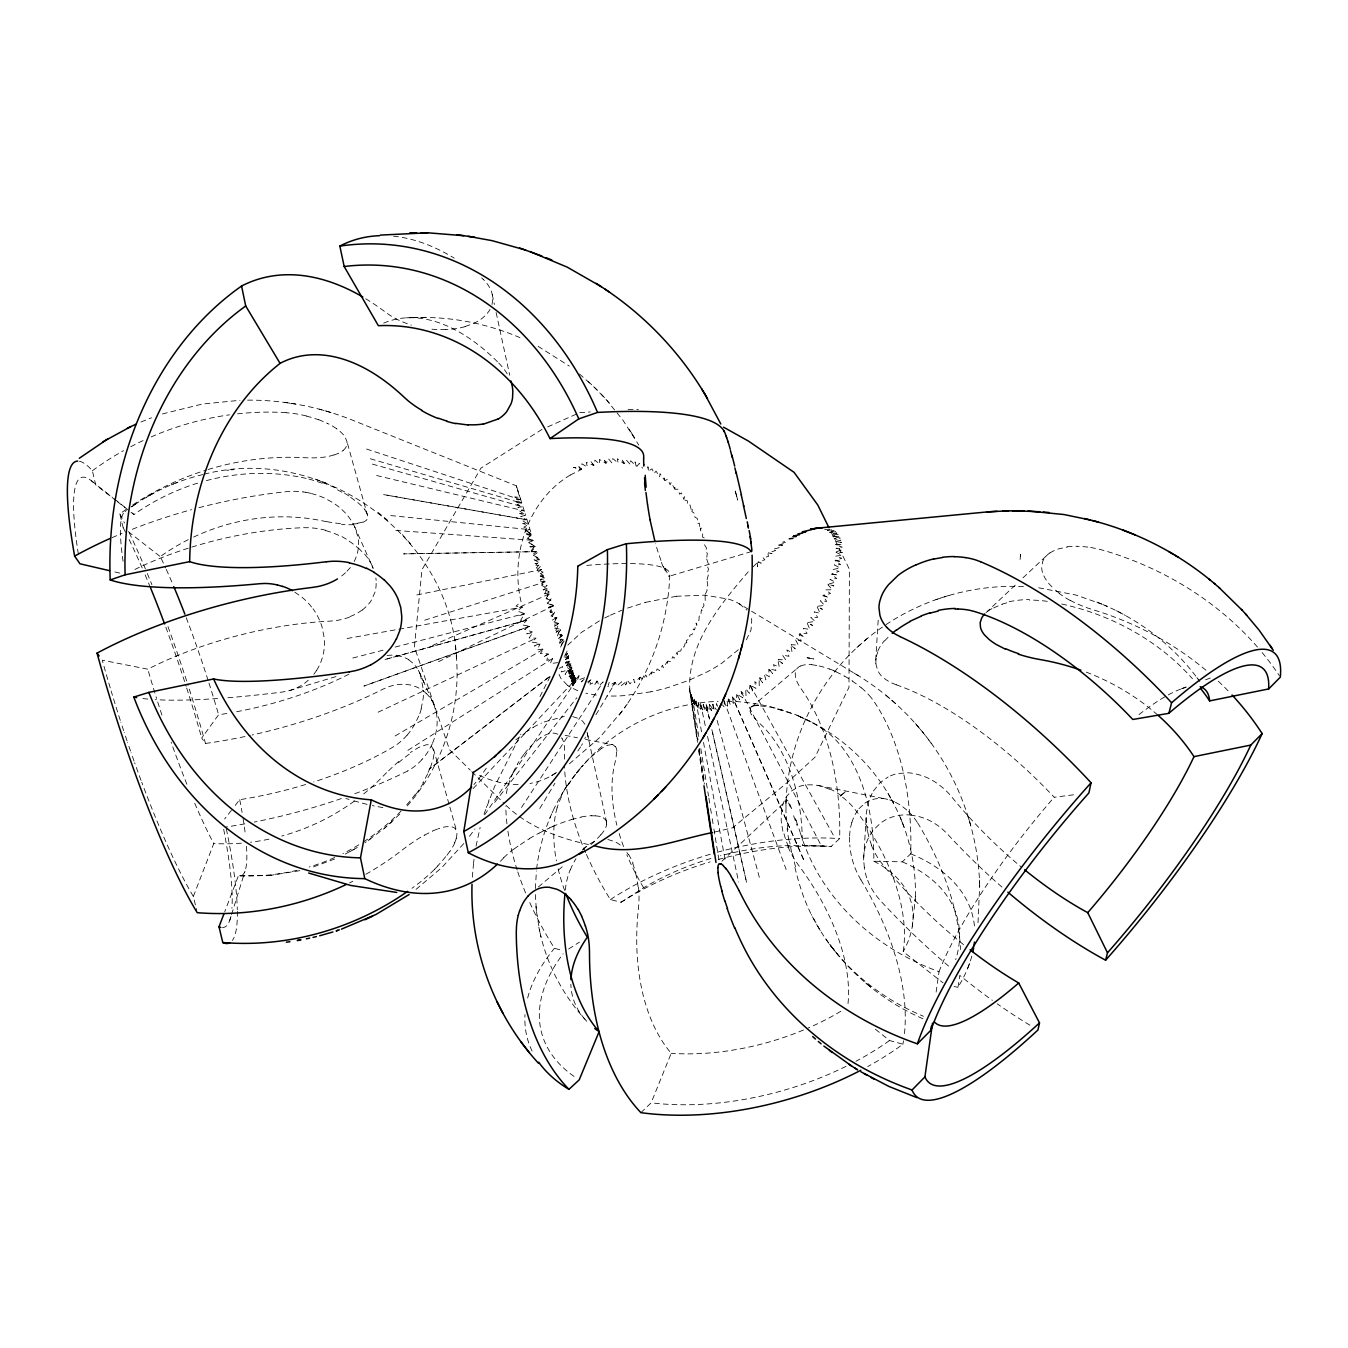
<?xml version="1.0" encoding="UTF-8"?>
<svg xmlns="http://www.w3.org/2000/svg" width="1348" height="1348" viewBox="0 0 1348 1348"><rect width="100%" height="100%" fill="white"/><g stroke="black" fill="none" stroke-linecap="round" stroke-linejoin="round"><path stroke-width="0.75" stroke-dasharray="5 3.75" d="M915.343 896.487C916.236 862.484 907.71 828.245 890.944 798.639M849.493 837.192L849.695 844.792M882.451 627.09C822.954 667.681 785.159 738.569 786.002 810.704M912.242 926.767L915.241 899.133M915.191 901.307L915.41 893.994M535.358 888.602L536.42 871.027M586.768 565.385A239.455 33.43 -11.8 0 1 669.788 575.343C667.985 622.591 652.129 669.215 624.63 707.683M785.884 804.47L786.272 796.247M863.731 857.513L866.292 814.917M875.711 660.149L878.171 620.232M472.322 877.144L473.738 861.456M785.935 803.324L786.036 802.346A48.798 4.398 80.1 0 1 787.03 800.122L788.041 800.931M978.025 922.672L979.659 885.855M565.267 890.017L565.975 884.928A70.349 56.313 83.8 0 1 569.227 872.308L570.12 869.864M473.586 862.838L474.024 859.384M536.605 869.089C539.941 840.158 550.018 811.985 565.958 787.603M936.119 992.094L939.05 971.706A224.897 193.758 9.3 0 1 801.942 837.782L800.257 832.71M476.046 846.089L480.141 827.402M492.02 304.496L492.728 299.526A66.153 37.946 1.4 0 0 491.784 292.6A64.906 37.289 1.2 0 0 489.543 287.444A69.523 40.002 1 0 0 483.309 279.39M421.132 708.812L423.171 698.449A41.535 29.268 -80.3 0 0 423.424 690.631M876.251 656.56L878.188 650.814M971.79 956.153L971.419 957.552A230.946 128.515 -15.7 0 1 957.872 987.41L954.064 986.45M851.784 822.566L850.605 827.318A53.01 38.654 74.6 0 0 849.577 837.209M557.112 807.84L556.252 811.041A186.226 105.885 48 0 0 556.438 860.917M229.733 920.414L230.963 916.471M231.57 914.5L245.016 871.145M484.016 814.074L494.615 786.507L520.901 734.138M560.633 647.141L562.554 641.749M608.268 685.104L609.245 682.341M969.532 963.466L967.241 969.414M488.599 801.049L489.105 799.684M486.224 807.519L486.628 806.441M246.482 846.308A191.163 27.297 72.5 0 1 238.461 875.644L224.712 911.838M430.4 767.635L433.011 759.564A44.973 15.553 -53.9 0 0 433.955 751.274L431.259 745.663A44.956 15.165 -53.9 0 0 426.035 744.854L418.79 747.382L410.382 752.487M194.719 803.24A191.163 27.297 72.5 0 0 213.776 843.562L193.354 896.42L196.741 910.658M640.907 1112.656L651.151 1102.832L671.203 1053.293A186.142 113.687 -76.8 0 1 638.43 908.535L638.885 903.278A69.641 46.472 87.9 0 0 638.699 889.461L638.463 886.664M559.167 668.406L562.706 666.535L561.189 671.944L567.997 670.007L565.065 674.354L573.085 672.854L569.041 676.561L573.81 673.225L573.102 678.549L579.151 675.719L577.247 680.336L584.594 677.808L581.46 681.886L585.369 678.061M418.706 716.024L415.521 722.831A62.615 48.511 -82 0 1 407.079 735.199M454.579 842.837L455.27 841.253A48.629 16.715 -40.9 0 0 456.349 838.186M552.191 812.777L552.983 811.041M549.883 818.067L550.54 816.602M561.442 796.904L560.549 798.825A64.552 24.18 -48.5 0 0 557.078 807.856M432.32 743.776L429.068 750.01A52.757 43.726 -69 0 1 421.89 759.564M513.15 772.269L517.379 764.198M427.636 773.954L422.868 782.767M395.183 647.057L524.389 613.677L518.828 615.716L524.557 614.149L520.53 620.383L526.782 620.114L522.417 624.95L529.511 626.331L524.473 629.398L532.359 631.926L526.714 633.762L532.78 632.701L529.107 637.992L536.015 638.16L531.668 642.086L539.503 643.316L534.398 646.046L540.009 644.024L537.262 649.871L543.8 648.91L540.278 653.544L548.13 653.847L543.446 657.049L548.451 654.168L546.749 660.385L552.731 658.414L550.186 663.553L557.6 662.66M539.958 696.596L551.399 674.067M564.761 655.583L567.154 651.017M581.51 745.427L582.488 743.759M539.773 808.497L554.904 783.255M595.968 714.726L615.446 682.273L616.71 686.166L621.63 681.751L621.175 685.643L627.342 680.824L625.607 684.902L627.797 680.74L630.021 683.908L633.88 679.291L634.403 682.695L639.879 677.353L638.733 681.229L640.3 677.202L643.013 679.544L645.81 674.977L647.225 677.64L651.556 672.146L651.37 675.516L651.994 671.894L655.414 673.158L657.184 668.878L659.391 670.596L662.593 665.187L663.25 667.816L667.412 661.396L667.007 664.834L667.816 661.076L670.63 661.666L672.77 656.594L674.152 658.296L677.185 652.061L677.522 654.74L677.774 651.387L680.774 651L681.919 646.518L683.857 647.091L686.048 640.974L686.789 643.03L686.334 640.536L689.569 638.817L689.873 635.093L692.164 634.453L693.327 628.977L694.591 629.937L696.208 623.079L696.849 625.32L696.461 622.557L698.904 620.569L699.208 615.952L700.775 615.733L701.398 609.616L702.46 610.779L701.567 609.111L703.942 605.758L703.538 602.152L705.223 600.652L705.088 595.041L706.301 595.479L705.189 594.535L707.161 590.272L706.251 587.795L707.818 585.015L706.992 580.533L708.273 579.724L707.009 579.943L708.492 574.433L707.296 573.17L708.526 569.126L707.194 565.857L708.323 563.818L706.706 559.1L707.919 558.544L706.655 558.544L707.312 553.303L705.712 551.315L706.487 548.097L704.431 544.643L705.442 542.941L704.229 543.716M561.577 645.102L564.104 640.974L559.555 642.659L562.453 635.548L558.342 638.699L562.335 635.144L557.095 634.605L560.717 629.836L555.814 630.409L558.931 623.956L554.5 626.095L558.78 623.467L553.152 621.698L557.061 617.839L551.787 617.199L555.157 611.571L550.388 612.632L553.354 605.64L548.973 608.015L553.202 605.151L547.541 603.314L551.214 598.664L546.092 598.596L549.344 592.497L544.643 593.828L549.074 591.637L543.177 589.042L547.187 585.453L541.711 584.257L545.148 578.814L540.245 579.455L544.996 578.309L538.779 574.669L543.126 572.192L537.313 569.918L541.104 565.638L535.864 565.183L539.267 559.639L534.431 560.498L539.116 559.134L533.016 555.881L537.161 552.781L531.618 551.315L535.375 546.985L530.236 546.833L535.24 546.547L528.888 542.435L533.387 540.514L527.574 538.138L531.601 534.684L526.276 533.96L531.466 534.263L525.029 529.882L531.415 534.094L525.13 513.756M484.64 814.815L576.017 680.841L572.614 685.744L575.967 680.588L572.546 685.492L575.95 680.689L572.445 685.273L575.748 680.1L572.26 684.717L575.411 679.122L571.704 682.964L574.973 677.741L571.35 681.785L574.4 675.971L570.44 678.87L573.726 673.815L569.901 677.134L572.934 671.304L569.294 675.213L572.091 668.625L568.654 673.107L572.024 668.406L567.946 670.832L571.03 665.187L567.188 668.389L569.985 661.868L566.396 665.794L569.833 661.396L565.537 663.048L568.721 657.773L564.644 660.132L567.424 653.628L564.947 655.937L567.323 653.291M521.524 807.486L603.095 681.936L598.866 685.879L597.417 681.128L594.451 685.222L596.962 681.06L590.07 684.346L590.929 679.729L588.335 682.998M568.199 784.89L572.226 778.925M572.614 685.795L575.95 680.538L572.411 685.02L575.781 679.914L572.209 684.346L575.461 678.819L571.94 683.453L575.057 677.421L571.215 681.043L574.467 675.382L570.76 679.527L573.81 673.208L570.238 677.808L573.726 672.871L569.665 675.887L572.951 670.31L569.024 673.764L572.024 667.193L568.317 671.439L571.94 666.923L567.559 668.928L570.962 663.671L566.733 666.249L569.8 659.812L565.874 663.368L568.62 655.903L564.93 660.318L568.519 655.566L563.953 657.099M873.437 791.006L879.941 782.851L888.13 776.97M567.424 785.395L578.764 770.129M564.256 790.198L569.26 782.581M316.679 670.344L313.848 674.32M449.828 851.296L446.003 856.603M746.388 639.845L751.072 629.769L751.746 620.417A97.225 42.715 -16 0 0 751.19 617.805M390.752 515.559L529.41 529.596L525.029 530.842L531.011 534.836L526.192 534.667L531.112 535.223L527.388 538.577L532.662 540.278L528.601 542.587L534.364 545.906L529.848 546.665L534.516 546.361L531.112 550.81L536.116 551.652L532.409 555.005L537.919 557.55L533.707 559.268L539.604 563.076L535.021 563.582L539.84 563.868L536.352 567.929L541.576 569.547L537.684 572.31L543.328 575.276L539.031 576.708L543.581 576.068L540.396 581.123L545.317 581.78L541.744 585.538L547.204 587.93L543.092 589.969L547.339 588.385L544.44 594.367L549.074 594.03L545.788 598.765L550.944 600.13L547.12 603.129L552.646 605.673L548.451 607.442L552.781 606.128M569.361 763.811L599.557 737.71L622.49 710.581M226.801 713.48A197.297 86.019 -13.7 0 1 218.612 714.743L201.711 738.03L205.503 743.456A267.426 116.804 -13.6 0 0 250.273 735.385M486.325 768.158L483.915 771.578A236.288 131.834 71.7 0 1 473.889 784.57M619.204 715.181L627.831 703.235M523.9 754.324L521.137 758.199A47.129 20.877 -57.7 0 0 517.413 764.215M469.492 836.367L474.968 828.919M415.353 794.157L413.668 796.415A73.466 32.706 -49.3 0 1 404.72 807.064M615.429 682.273L612.245 686.452L614.958 682.29L607.763 686.503M305.659 784.485A200.195 80.762 -14 0 1 239.691 799.701L233.558 807.57M231.401 810.333L224.627 818.977M494.649 802.397L576.809 697.725M576.641 773.027L583.263 765.159M463.796 843.562L441.942 867.438L415.117 890.135M350.379 567.508L345.56 572.799M579.943 768.748C613.677 728.055 665.289 703.016 718.08 701.381M576.27 773.145L582.589 765.529M600.854 834.816L601.949 833.519A70.568 20.945 -22.8 0 0 606.229 826.206A66.035 19.563 -22.9 0 0 606.667 824.049M407.281 805.885C443.29 764.906 461.538 708.863 456.146 654.538M884.625 640.907L890.118 635.144M567.794 645.136L581.527 632.364L599.911 620.518M859.03 808.631L864.877 803.24M407.062 735.182L405.445 736.985A66.895 52.302 -82.8 0 1 396.7 744.669L393.06 747.028A200.195 80.762 -14 0 1 313.696 781.975M473.081 788.597L579.168 675.736M748.258 571.771C719.546 605.252 685.761 645.995 690.058 693.007L689.367 688.508L691.709 699.747L691.069 694.574L692.586 701.651L692.383 697.101L693.597 703.386L693.883 699.106L694.776 704.937L694.102 699.376L696.09 706.301L695.905 701.078L697.539 707.498L697.944 702.426L699.14 708.492L698.247 702.594L700.876 709.318L700.539 703.605L702.729 709.941L703.252 704.313L704.718 710.396L703.454 704.347L706.824 710.649L706.184 704.65L709.048 710.733L709.368 704.616L711.373 710.615L709.638 704.583L713.817 710.329L712.755 704.212L716.361 709.857M503.798 857.716L502.534 859.03A320.453 179.267 71.6 0 1 497.446 864.152M386.59 772.674L382.697 776.583A201.543 180.261 -28.2 0 1 361.887 795.371M563.194 639.946L559.538 643.569L563.076 639.559L558.426 639.912L561.493 634.419L557.263 636.138L559.959 629.449L556.067 632.263L559.841 629.061L554.854 628.303L558.139 623.551L553.607 624.259L556.404 617.889L552.343 620.147L556.269 617.468L551.062 615.969L554.601 612.059L549.765 611.739L552.798 606.145L437.477 662.171M399.851 813.99L384.332 828.397L364.853 842.753M753.06 566.851L757.408 562.605L757.627 566.598L757.559 562.453L761.232 563.11L757.93 562.116L764.838 559.757L762.901 557.533L768.444 556.539L767.871 553.219L772.033 553.455L768.225 552.933L775.622 550.523L772.842 549.192L779.178 547.743L777.729 545.502L782.699 545.131L778.116 545.232L786.187 542.688L782.581 542.115L787.872 540.834M738.367 649.702L721.871 663.149A97.326 42.799 -16 0 1 707.211 671.86L689.182 680.218L669.636 687.059A97.326 42.765 -16 0 1 650.949 691.777M822.179 728.628A64.923 22.444 19.4 0 1 830.166 734.609L832.727 736.918A186.142 113.687 -76.8 0 1 873.807 861.22L902.334 861.844L910.726 853.806A252.093 154.144 -76.8 0 0 873.555 700.825L871.482 698.062M721.905 861.204L786.743 800.19M986.113 612.565L1016.982 583.516M1022.997 577.837L1047.093 555.174M800.442 665.979A47.281 19.007 29.5 0 0 796.617 669.164L795.489 671.708A51.999 20.81 30.6 0 0 795.387 675.921A50.971 20.338 30.8 0 0 796.146 679.493A54.543 21.72 31 0 0 800.139 687.362L801.049 688.693A245.993 155.694 -76.7 0 1 839.669 838.591L831.244 846.392L802.346 845.567A175.729 96.247 -15.8 0 0 720.422 855.795M343.268 450.367L344.987 448.614A45.613 19.175 12 0 0 346.604 445.683A46.742 19.664 12.2 0 0 346.891 441.386L344.953 436.87A46.742 19.681 12.4 0 0 339.477 430.956A45.613 19.175 12 0 0 336.41 428.664M384.332 828.397L386.775 826.257M389.572 823.797L392.184 821.488M857.008 647.529L860.209 644.748M864.119 641.277L867.354 638.48M398.738 761.519L396.716 763.271A72.404 19.024 -47.8 0 0 386.606 772.724M538.374 886.95L563.599 865.635M751.561 706.891L797.881 667.766M582.521 849.644L586.329 846.443M362.309 610.105L367.279 605.589A59.295 45.175 31.9 0 0 371.29 600.399L375.014 592.16A46.877 35.334 38.6 0 0 376.008 580.432M125.078 511.6L126.426 510.538M570.238 475.069C528.012 500.327 509.982 555.09 521.069 601.798L515.964 606.162L522.367 607.055L517.295 610.981L524.389 613.643M987.68 611.267L993.223 607.763M540.312 737.963L534.381 742.664A43.085 18.518 -57.5 0 0 528.332 748.898A41.956 18.164 -57.6 0 0 523.934 754.375M601.208 748.763L591.856 756.363A40.17 10.531 -49.9 0 0 583.229 765.091M131.497 506.882L134.143 505.079M134.699 504.708C155.222 490.554 178.475 480.444 202.706 474.597M131.683 506.764L138.406 502.164M587.458 682.054L590.913 679.729M368.156 840.529L371.054 838.591M586.464 854.48A246.819 146.494 47.8 0 0 610.358 899.571L621.057 902.267L643.636 887.793A175.729 96.247 -15.8 0 1 712.957 857.884M525.113 732.47L533.201 727.482M886.04 624.613C926.851 597.4 976.559 583.937 1025.508 586.683M568.654 948.992L579.455 942.151M542.031 429.389L480.966 468.093L421.924 569.8L414.409 646.888L449.524 749.69L470.3 770.129M407.888 750.331L552.747 658.447M551.5 775.673L556.623 772.455M1049.873 552.966L1053.142 551.062A56.077 31.307 18.1 0 1 1058.77 548.838L1067.262 546.985M529.208 838.658L539.015 833.098M589.952 843.831L593.794 841.725A43.321 32.588 -86.9 0 1 597.754 840.158M395.099 735.991L543.817 648.944M350.042 851.582L357.506 847.37L344.212 854.632M570.255 475.052L581.005 469.643L573.507 467.284L581.173 469.559L577.669 465.414L581.611 469.374L581.898 463.763L587.475 467.183L586.195 462.33L593.474 465.431L590.559 461.117L593.912 465.346L594.94 460.14L599.59 464.133L599.371 459.398L605.741 463.308L603.837 458.876L606.212 463.274L608.319 458.606L611.941 462.937L612.801 458.573L618.142 463.038L617.283 458.758L623.888 463.577L621.748 459.196L624.36 463.628L626.213 459.87L630.493 464.672L630.628 460.78L636.172 466.088L635.026 461.926L636.964 466.307L639.356 463.308L642.575 468.177M146.325 497.277L150.251 495.104M150.555 494.918L154.161 492.913M407.602 770.989L405.714 771.966A271.386 109.71 -14 0 1 352.081 794.73M604.713 617.974L610.476 615.16M378.08 712.199L536.032 638.194M752.184 706.504L754.762 705.678M610.509 615.143L621.748 610.29M549.681 827.824L552.427 826.594M547.692 426.878L577.854 413.482M362.983 522.333L365.898 520.682A43.271 14.508 23.6 0 0 367.852 516.587L346.588 440.274M432.472 645.473L549.091 594.064M334.574 859.064L313.006 867.084M432.876 830.857L438.437 828.632M140.984 421.991L151.515 417.779M544.221 721.955L564.357 716.411M800.544 666.064L801.639 665.626A42.294 16.867 28.6 0 1 805.497 664.733A43.456 17.238 28.4 0 1 811.833 664.665M171.145 484.892L173.622 483.915M175.678 483.089L177.801 482.264M1205.584 679.813L1213.369 676.915M349.587 617.064L347.194 617.923A75.892 56.734 26.6 0 1 334.489 620.771L329.249 621.175A200.195 80.762 -14 0 0 147.825 669.181L102.296 660.217A235.934 36.548 72.4 0 0 110.671 689.334M627.595 608.066L645.658 602.32M334.085 455.017L338.567 453.299A51.157 21.298 11.1 0 0 343.167 450.333M949.009 595.395L935.815 599.641M424.721 620.198L545.333 581.814M162.4 413.954L202.2 404.08L239.978 400.289M465.111 326.57L474.361 323.099A55.1 31.863 3.9 0 0 482.129 318.313A53.735 31.004 3.6 0 0 486.746 314.033L489.105 310.95A60.306 34.576 2.7 0 0 489.981 309.349M1001.968 604.123L1009.433 602.168M289.315 690.631L338.55 675.803M751.409 551.551L669.164 576.287M571.367 819.567L581.022 817.141M352.788 658.026L385.09 649.669M645.692 602.32L676.207 596.288M714.575 832.036L732.604 827.807L787.603 782.261L814.967 757.256L848.987 687.328L849.409 569.277L829.896 529.612M299.829 870.656L270.442 875.374M204.205 474.226C321.38 443.509 451.209 536.369 456.551 658.313M650.949 691.81L624.242 695.619A97.326 42.816 -16 0 1 607.223 695.956L606.769 695.956M416.835 594.94L541.593 569.581M347.144 638.497L522.367 607.089M896.336 684.818A221.931 85.851 44.9 0 1 1054.22 797.258L1074.777 794.646M357.675 523.631L352.721 524.035M247.611 400.137C283.248 399.884 318.886 406.742 351.98 419.953L516.301 485.802L519.654 497.294L514.717 496.974L520.379 499.67L515.425 499.316L521.39 503.057L516.183 501.827L521.474 503.343L516.992 504.489L522.502 506.781L517.851 507.303L523.715 510.791M676.241 596.271L704.768 595.125L728.746 599.186A97.208 42.698 -16 0 1 739.024 603.651L858.592 675.837C885.147 692.249 908.72 713.547 927.592 738.434M231.384 469.879L233.844 469.643M226.885 470.334L228.975 470.132M239.893 875.897L270.021 875.408M266.516 875.711L273.593 875.105M824.673 529.376L832.525 529.68L827.301 530.59L834.176 530.64L829.441 532.106L835.676 531.786L829.576 532.241L837.024 533.117L831.312 533.993L838.237 534.617L832.862 536.201L839.282 536.302L832.963 536.403L840.192 538.138L834.126 538.779L840.933 540.16L835.069 541.66L841.523 542.317L835.659 544.609L841.961 544.643L835.709 544.862L842.247 547.103L836.046 548.333L842.365 549.714L836.063 551.837L842.348 552.461L836.046 552.36L842.163 555.325L835.777 556.117L841.826 558.325L835.204 560.364L841.337 561.442L835.137 560.701L840.714 564.66L834.311 564.863L839.939 567.98L833.131 569.53L839.012 571.417L831.783 574.029L837.934 574.922L831.665 574.416L836.737 578.511L829.93 579.438L835.389 582.184L828.06 584.257L833.906 585.925L827.925 584.628L832.289 589.716L825.65 589.902L830.553 593.575L823.139 595.277L828.7 597.467L822.937 595.681L826.712 601.41L820.359 600.77L824.622 605.37L817.377 606.28L822.415 609.363L817.124 606.718L820.106 613.374L814.158 611.84L817.68 617.384L810.755 617.401L815.169 621.394L807.418 622.557L812.558 625.405L807.149 622.978L809.862 629.398L803.374 628.505L807.098 633.375L799.701 633.627L804.234 637.318L799.179 634.352L801.302 641.227L795.354 639.39L798.319 645.085L791.158 644.698L795.253 648.91L790.838 645.102L792.135 652.668L786.828 649.921L788.984 656.358L782.413 654.976L785.783 659.981L778.251 659.526L782.531 663.519L777.897 659.913L779.245 666.99L773.348 664.648L775.942 670.36L769.051 668.911L772.623 673.629L768.731 669.231L769.287 676.797L764.097 673.579L765.934 679.864L759.463 677.69L762.597 682.813L759.126 677.977L759.244 685.643L754.813 681.599L755.908 688.339L750.213 685.222L752.605 690.917L749.842 685.492L749.303 693.344L745.629 688.592L746.034 695.635L741.13 691.659L742.815 697.792L737.019 694.237L739.631 699.781L736.682 694.439L736.48 701.617L732.368 696.916L733.396 703.302L728.409 698.921L730.38 704.819L727.869 699.174L727.414 706.184L724.061 700.859L724.533 707.363L722.427 704.802M579.741 412.64L590.255 411.966M628.067 409.506L638.379 409.489M406.388 317.825L417.846 317.488M445.649 329.519L442.683 329.569A60.357 34.391 3.8 0 1 430.956 329.114M421.638 317.471C455.321 317.235 488.97 324.379 519.924 337.623M411.865 317.555L427.518 317.403M611.52 744.585L607.662 745.276A40.17 10.329 -50.4 0 0 601.259 748.662M823.544 846.055L802.346 845.567A181.643 114.799 -76.7 0 0 760.019 723.724L757.745 721.5A65.563 15.131 28.1 0 1 753.128 716.226L752.437 715.249M726.976 701.263C750.044 701.533 773.044 706.015 794.494 714.474M758.503 705.425L755.133 705.341L770.921 707.11L792.102 713.547M286.046 412.673L283.619 412.505A272.717 244.005 -28.2 0 0 237.568 413.836M395.807 530.455L532.662 540.312M595.361 815.826L598.495 816.18A61.351 18.316 -24.5 0 1 603.314 817.731M340.505 523.597L338.247 523.361A70.585 19.748 17 0 1 326.435 521.609M811.867 664.716L819.129 665.878M596.271 695.096L585.807 693.192M910.271 815.034L917.415 816.197A57.846 52.96 57.7 0 1 929.362 820.427A56.734 51.78 57 0 1 933.894 822.971L936.085 824.386A60.879 55.453 56.7 0 1 946.026 832.559L947.762 834.345A296.779 126.173 44.5 0 0 1003.131 888.079M1087.87 547.12L1085.14 546.799A60.02 34.391 19.2 0 0 1077.17 546.395M1038.718 587.779L1076.092 595.075L1101.754 604.089M1047.278 601.343L1044.346 600.955A76.162 46.321 9.9 0 0 1029.383 600.096M303.014 491.885L305.861 492.306M396.683 655.549L402.041 656.678A52.269 37.34 -74.6 0 1 408.747 659.694M284.782 402.429L290.191 403.237M290.663 403.322L296.358 404.181M382.916 807.604L372.334 805.615M607.813 839.45L615.396 841.927A43.321 32.369 -85.6 0 1 620.788 845.482M326.469 521.625L321.683 520.716A194.28 174.954 -28.5 0 0 191.365 538.138M565.149 735.351L577.449 737.777M585.639 739.412L612.295 744.686M818.152 785.513L887.725 799.347M572.715 716.614L579.151 718.686M588.503 844.556C557.347 837.782 525.282 825.869 502.973 802.212M301.261 477.31L306.282 478.439M114.917 571.94L120.124 573.17M367.094 804.402L352.249 800.426M376.614 475.524L523.732 510.808L518.761 510.285L524.928 514.784L519.705 513.386L525.097 515.357L520.682 516.638L526.411 519.688L521.727 520.008L527.776 524.187L522.788 523.513L527.961 524.827L523.883 527.119L529.393 529.562M325.828 530.32L323.048 529.629A76.196 64.013 38.9 0 0 309.248 527.759L303.974 527.691A197.297 86.019 -13.7 0 0 132.913 570.406M529.764 902.553A252.244 143.646 48 0 0 554.466 948.284L563.363 950.744M875.408 1029.232L889.511 1040.521L902.907 1044.211A230.946 128.515 -15.7 0 1 867.741 1066.554M372.368 464.083L522.519 506.797M319.341 409.169L324.565 410.668M326.216 411.157L331.659 412.707M370.346 458.758L521.39 503.074M779.953 709.452L782.11 710.076M345.914 798.488L349.081 799.465M366.555 449.036L520.379 499.687M889.663 799.87L895.426 802.144M322.105 483.224L319.442 482.281A69.574 30.852 20.8 0 0 306.282 478.422M315.247 479.13L319.442 480.613M321.582 481.388L325.98 482.955M577.82 690.732L570.625 687.328M896.403 684.851L892.443 683.268A82.835 42.513 -18.8 0 1 883.934 678.061L882.552 676.814M318.65 419.649L327.21 423.255M796.853 715.417C837.984 732.116 872.746 763.709 893.404 803.004M1102.715 604.494C1141.301 620.586 1175.405 647.478 1199.771 681.481M1096.918 602.067L1107.23 606.381M704.195 537.852L702.561 537.161L702.763 532.831L700.387 530.32L701.112 527.911L700.202 529.815L699.275 523.091L697.809 523.647L697.236 518.373L694.877 517.211L695.029 513.773L691.81 511.499L692.619 509.291L691.541 511.01L690.041 504.961L687.901 505.112L687.295 500.782L684.177 499.889L684.38 496.755L683.891 499.485L681.313 492.896L679.594 494.227L678.095 489.206L675.011 489.307L674.741 485.701L674.657 488.97L671.237 482.382L670.141 484.741L667.614 479.248L665.036 480.596L663.856 476.333L664.598 480.292L660.014 473.603L659.678 476.821L656.055 471.109L654.151 473.502L651.994 468.818L648.843 470.823L647.849 466.762L648.422 470.604M829.391 789.203L822.651 786.642A54.965 44.113 59.7 0 0 813.535 784.873L806.643 784.839A43.675 34.323 54.6 0 0 798.1 786.962L790.99 791.377L786.861 796.129A43.557 34.003 54.5 0 0 782.396 806.492L781.233 816.18A54.914 41.417 58.7 0 0 781.436 823.577M833.89 670.782L836.063 671.742M557.802 734.256L556.893 733.851A46.995 20.49 -58.7 0 0 552.68 733.11L550.186 733.464A41.94 18.147 -57.9 0 0 546.142 734.694A42.984 18.518 -57.7 0 0 540.329 737.895M801.386 717.355L803.61 718.366M922.942 1018.751C883.749 1001.716 849.476 973.526 825.33 938.242M811.142 721.921L800.089 716.732L808.025 720.489A60.812 20.287 19.9 0 1 820.325 727.414L822.179 728.628M337.438 489.796L344.363 493.469M1116.481 610.745L1125.428 615.48M342.004 536.622L349.351 540.936M538.138 346.369L569.311 366.083M844.556 676.073L852.408 680.942M853.975 673.073L858.592 675.837M570.423 687.21L567.508 685.273M294.808 592.176L301.396 596.76A57.829 49.674 61.7 0 1 309.433 604.342L312.972 608.824M603.23 817.764L605.437 819.635M739.26 603.786L746.961 610.105M336.495 428.613L333.007 426.372A51.275 22.073 11.7 0 0 327.16 423.272M350.682 497.378L358.214 502.973A43.254 14.828 23.8 0 1 364.971 509.814M408.697 659.795L413.297 663.486A41.552 29.134 -79.7 0 1 417.189 668.406M1059.36 593.322L1053.967 588.891M79.481 461.269A252.716 39.159 72.4 0 1 92.355 470.705L95.725 484.876L115.844 500.411M117.411 501.641L129.61 511.128M128.228 531.618L160.243 556.572M131.076 512.257L133.974 514.532A201.543 180.261 -28.2 0 1 197.785 483.089M842.567 797.174L844.623 798.842A70.669 58.908 65 0 1 853.992 808.193L857.244 812.237A182.216 107.975 47.8 0 1 903.227 951.637L943.027 982.844M567.323 685.138L560.886 678.415L558.443 673.04M91.378 480.781L112.609 497.564M114.243 498.861L125.684 507.893M865.837 983.096L867.927 984.832M868.314 985.152L870.724 987.157M579.421 373.969L592.058 385.124M378.08 512.442L381.4 515.189M384.197 517.48L387.601 520.294M886.007 695.332L890.556 699.241M891.955 700.438L896.403 704.279M426.086 693.276L424.586 691.928A48.056 39.176 -67.3 0 0 416.296 686.857L410.854 685.121A52.858 42.984 -65.6 0 0 402.951 684.295A51.831 42.108 -65.3 0 0 396.801 684.733L394.745 685.054A55.824 45.293 -65 0 0 386.691 687.547L382.866 689.216A267.426 116.804 -13.6 0 1 252.127 734.98M481.674 277.941L483.241 279.407M593.642 386.623L604.864 398.115M358.332 547.945L364.415 554.213M588.048 381.316L597.417 390.212M471.783 771.595L501.473 800.813M908.417 811.429L910.102 813.147A61.267 46.152 77.1 0 1 917.567 822.819M498.743 363.033L502.079 366.69A81.958 54.847 3.8 0 1 507.657 374.66M605.96 399.328L623.079 420.374L638.817 445.126M601.174 394.054L609.431 403.136M402.327 534.6L405.108 537.785M407.736 540.733L410.55 543.969M915.444 723.556L919.252 728.089M920.33 729.335C957.737 773.701 979.069 831.227 979.76 889.242M834.159 950.188L836.013 952.497M836.451 953.019L838.035 955.007M615.076 746.59L613.593 745.158A50.752 13.952 -54.2 0 0 611.604 744.45M928.553 739.732L931.99 744.281M1196.872 677.505L1198.642 679.948M364.904 509.797L367.482 514.515M626.904 852.526L628.252 854.548M629.112 429.136L631.774 433.399M632.027 433.753L634.487 437.679M917.6 822.786L918.881 824.841A246.819 146.494 47.8 0 1 960.551 949.548M516.301 485.802L516.823 487.285M820.241 930.491L811.311 914.483M584.897 724.28L582.572 721.146A64.569 26.657 -28 0 0 579 718.787M860.951 879.907L858.491 875.492A61.233 43.591 75 0 1 854.228 865.804L853.385 863.225A56.953 40.625 75 0 1 851.296 855.34A58.031 41.552 75 0 1 849.796 844.808M887.961 793.365L890.506 797.881M750.213 685.222L834.311 836.939M418.352 670.192L425.126 685.054M741.13 691.659L821.774 846.696M665.457 571.114L663.031 565.705M717.675 706.318L716.344 703.454L716.361 706.655M788.024 846.864L789.17 849.425A70.062 49.691 61.1 0 0 795.977 861.557L799.044 865.922A186.226 105.885 48 0 1 847.622 1007.007M789.776 804.099L791.984 809.356M372.082 565.941L373.16 568.367L354.372 526.141M419.38 672.146L434.157 705.358L436.516 713.631A44.029 35.722 -69.5 0 1 437.005 725.224A42.984 35.048 -69.1 0 1 436.499 730.009L435.455 734.761A48.14 39.496 -68.9 0 1 432.27 743.742M871.448 845.432L872.577 848.077A72.977 68.276 82.7 0 0 879.57 860.412L882.873 864.725A221.931 85.851 44.9 0 0 964.393 945.319M900.211 817.326L902.098 822.111M902.233 822.482L904.036 827.065M456.214 838.271A49.825 17.018 -41.2 0 0 456.787 832.036L455.22 828.683A49.943 17.018 -41.1 0 0 451.765 826.846A48.612 16.479 -40.8 0 0 448.008 826.594L445.093 826.863A54.476 18.097 -40 0 0 438.319 828.801M632.717 863.276L635.986 873.1M420.29 674.185L423.525 690.597M724.061 700.859L786.154 869.494M660.958 560.448L657.908 551.517A52.757 7.414 78.6 0 1 655.549 543.766M795.421 818.657L796.196 820.814M516.84 487.302L519.334 495.154M519.384 495.339L520.277 498.153M520.311 498.255L525.215 514.06M967.662 815.186L969.347 820.898M969.296 820.696L970.914 826.189M433.466 748.881L449.255 804.975M449.828 806.98L456.584 831.025M712.772 704.212L714.389 710.278M717.119 720.388L760.053 880.042M540.043 932.782C547.355 965.909 563.919 996.863 587.105 1021.615A175.729 96.23 -15.8 0 1 570.861 984.293M794.899 867.404L795.623 870.336A79.97 17.794 78.2 0 0 799.516 884.406L801.116 889.545A216.573 188.771 10 0 0 923.481 1016.274M126.308 509.274A262.877 236.844 -28.6 0 0 119.854 513.908L123.173 527.691M536.571 912.107L539.655 930.929M538.812 927.138L540.952 936.826M587.391 733.649L589.009 741.08M492.189 294.353L494.379 304.463M496.131 312.551L509.713 375.216M587.071 732.166L606.566 822.095M700.539 703.605L705.796 728.206M707.548 736.412L738.653 882.013M782.868 831.211L781.587 823.594M791.63 852.509L789.524 840.967M695.905 701.095L701.6 732.082M703.521 742.428L725.561 862.316M750.364 710.935L750.432 708.323A50.938 12.284 24.7 0 1 751.881 706.352M867.387 831.581L866.191 820.41A56.987 52.05 82.6 0 1 866.427 812.103L868.853 801.066A45.192 40.069 85.7 0 1 872.139 793.399M692.383 697.101L699.106 738.333M700.808 748.646L708.526 796.045M708.88 798.117L710.211 806.357M710.548 808.429L711.896 816.669M712.233 818.725L713.581 826.964M713.918 829.037L719.293 862.012M691.069 694.574L698.045 740.052M699.309 748.325L704.684 783.458M690.058 691.692L697.556 741.097M698.803 749.303L704.128 784.3M689.367 688.508L697.455 742.327M698.685 750.6L703.656 783.727M875.762 663.502L877.481 669.804A77.729 40.154 -20.2 0 0 882.333 676.932M864.338 867.556L863.697 860.024M787.872 829.896L786.912 821.926M375.873 578.022L376.143 580.449M535.375 894.583L536.302 909.411M535.982 906.361L536.942 915.444M455.27 646.063L455.658 649.904M979.474 880.143L979.575 883.833M616.44 751.83L616.457 752.993A65.108 17.372 -57.7 0 1 615.632 759.75L614.991 762.698A182.216 107.975 47.8 0 0 616.895 825.229M564.61 890.388A186.226 105.885 48 0 1 557.786 867.354M525.619 892.966A252.244 143.646 48 0 1 517.801 871.971M517.177 870.067A252.244 143.646 48 0 1 507.893 831.076M506.949 823.881A252.244 143.646 48 0 1 505.803 806.407M860.917 879.856A252.244 143.646 48 0 1 904.222 1035.652M903.514 1040.791A252.244 143.646 48 0 1 902.924 1044.127M902.334 861.844A215.663 119.955 -15.7 0 1 955.715 959.658M889.495 1040.555A215.663 119.955 -15.7 0 1 855.997 1061.23M846.039 1066.352A215.663 119.955 -15.7 0 1 651.151 1102.832M574.063 1076.429A215.663 119.955 -15.7 0 1 563.144 953.794M621.057 902.267A215.663 119.955 -15.7 0 1 710.211 861.844M718.282 859.502A215.663 119.955 -15.7 0 1 831.244 846.392M910.709 853.806A230.946 128.515 -15.7 0 1 974.722 929.008M532.106 1051.103A230.946 128.515 -15.7 0 1 525.012 1014.555M527.658 998.009A230.946 128.515 -15.7 0 1 554.416 948.335M610.391 899.554A230.946 128.515 -15.7 0 1 712.233 853.672M717.355 852.239A230.946 128.515 -15.7 0 1 839.669 838.591M788.513 846.712A65.631 46.742 61.1 0 1 783.373 831.227M851.835 822.617A47.365 34.93 73.8 0 1 854.379 816.029A48.528 35.857 73.7 0 1 859.064 808.665M864.877 803.206A48.663 36.076 73.2 0 1 871.937 799.752A47.365 35.082 73.8 0 1 877.75 798.555L881.76 798.488A53.078 39.463 75.3 0 1 889.663 799.819M895.409 802.279A58.234 43.49 76.2 0 1 904.794 808.412A57.121 42.866 76.8 0 1 908.384 811.462M585.639 852.576A246.819 146.494 47.8 0 1 564.492 766.001M564.374 759.126A246.819 146.494 47.8 0 1 564.542 752.386L564.576 749.235A54.459 23.59 -60.2 0 0 563.885 743.439L563.548 742.141A50.567 21.956 -60 0 0 562.167 738.704M957.889 987.343A246.819 146.494 47.8 0 0 959.793 975.379A301.042 116.77 44.8 0 0 992.347 1000.334M561.526 737.794A51.544 22.411 -59.9 0 1 562.116 738.788M513.302 772.269A51.409 23.506 -57.6 0 0 509.173 782.632A50.466 23.438 -57.3 0 0 507.808 786.777L507.303 788.765A54.038 25.208 -57.2 0 0 506.056 796.247M643.653 887.793A182.216 107.975 47.8 0 1 626.854 854.817M623.568 846.544A182.216 107.975 47.8 0 1 618.648 831.733M570.305 869.982A65.782 51.932 85.1 0 1 575.95 858.727M583.128 849.644A54.661 41.805 89.5 0 1 586.431 846.628M628.471 854.278A54.493 39.362 -89.4 0 1 633.004 863.04M873.79 861.22A175.729 96.23 -15.8 0 1 903.244 951.604M840.849 1011.253A175.729 96.23 -15.8 0 1 808.244 1027.985M803.509 1030.007A175.729 96.23 -15.8 0 1 671.186 1053.31M560.498 797.308A60.458 22.545 -48.6 0 1 567.306 785.008M571.956 778.925A50.601 16.395 -50 0 1 576.439 772.926M751.712 714.962A61.452 14.558 26.9 0 1 749.994 710.784M615.227 746.388A60.879 16.631 -56.1 0 1 616.946 751.224M754.931 705.762A40.507 9.15 20.8 0 1 758.722 705.543M777.745 708.964A40.507 9.352 20.4 0 1 784.839 711.121M794.629 714.238A50.904 14.997 20.6 0 1 801.656 717.17M829.492 788.816A66.103 55.015 64.9 0 1 842.77 796.786M635.633 873.302A65.412 43.894 88 0 1 638.059 886.731M819.18 665.963A43.338 17.153 28.2 0 1 829.542 669.097M829.509 668.962A42.277 17.002 28.4 0 1 833.89 670.731M836.046 671.877A47.315 19.26 28.5 0 1 844.488 676.174M852.256 681.043A51.814 21.989 28.4 0 1 861.338 687.918M861.49 687.884A50.887 21.972 28.2 0 1 864.725 690.799L866.275 692.265A54.695 23.742 28.1 0 1 871.465 698.062M663.267 567.019A66.861 6.538 76.3 0 1 661.211 561.914M669.535 575.95A85.935 5.881 72.7 0 1 668.322 575.916M227.93 697.742A325.037 45.546 -11.8 0 0 282.204 692.063L286.922 691.238A67.012 57.374 65.7 0 0 296.307 688.087L298.548 686.975A62.244 53.297 65.7 0 0 304.918 682.981A63.457 54.358 65.3 0 0 308.759 679.746M217.601 698.517A325.037 45.546 -11.8 0 1 155.239 699.646M147.876 699.09A325.037 45.546 -11.8 0 1 139.619 698.112M316.662 670.31A57.829 49.708 63.5 0 0 321.178 661.211L322.829 656.173A51.527 44.467 62.5 0 0 324.194 648.152A52.808 45.647 62.2 0 0 324.093 637.2L321.953 626.567A52.943 45.832 61.9 0 0 317.572 616.12A51.51 44.535 61.9 0 0 313.039 608.791M556.421 772.572A241.949 126.678 72 0 1 529.933 783.458M518.154 784.502A241.949 126.678 72 0 1 476.636 774.123M383.674 323.132A241.949 126.678 72 0 1 498.726 363M580.617 746.826A241.949 126.678 72 0 1 575.984 753.532M515.829 739.833A64.603 23.742 -32.4 0 1 525.501 732.924M533.151 727.347A51.072 21.888 -32.3 0 1 541.492 723.034M585.369 737.137A82.835 34.206 -24.3 0 1 584.813 738.771M667.176 572.782A80.594 5.561 72.8 0 1 664.379 567.104M393.532 236.186A328.187 172.258 72 0 1 454.225 258.125M600.82 834.749A328.187 172.258 72 0 1 590.828 844.758M365.696 298.751A320.453 179.267 71.6 0 1 386.236 312.736L389.96 315.28A70.163 38.216 4.3 0 0 398.688 320.133L401.114 321.212A65.075 35.57 4.2 0 0 406.152 323.284A66.355 36.75 3.9 0 0 411.376 325.171M503.697 857.749A70.854 18.805 -25.8 0 1 513.622 849.139M513.976 849.105A66.136 17.558 -25.8 0 1 520.193 844.606M520.429 844.606A67.501 18.147 -25.6 0 1 529.579 838.726M539.116 833.165A61.401 17.794 -25.2 0 1 549.714 827.942M552.427 826.627A54.661 16.429 -25.2 0 1 560.701 823.24A56.043 17.018 -25.3 0 1 571.299 819.668M581.123 817.023A56.043 17.204 -25.3 0 1 591.856 815.692M591.654 815.843A54.661 16.53 -24.9 0 1 595.277 815.877M605.488 819.618A67.316 19.883 -23.6 0 1 606.566 824.083M465.178 326.62A55.116 31.964 4.1 0 1 451.513 329.198A53.718 30.92 3.9 0 1 445.649 329.569M1061.752 604.039A224.897 193.758 9.3 0 1 1192.491 678.752M1257.465 647.057A304.463 262.523 9.3 0 0 1104.063 550.523L1098.755 549.141A64.519 37.137 19.3 0 0 1087.87 547.086M1262.149 652.584A304.463 262.523 9.3 0 1 1279.353 675.668M1009.113 601.747A71.461 43.338 9.9 0 1 1029.232 599.574M1067.178 546.85A61.182 34.93 19.1 0 1 1077.069 546.226M993.611 607.999A59.447 33.228 6.9 0 1 1002.339 604.46M1049.839 552.95A49.842 27.668 17.6 0 0 1045.896 556.37A51.207 28.359 17.2 0 0 1042.627 561.728L1041.701 567.626A51.089 28.257 17.1 0 0 1043.74 575.832M1043.841 575.832A49.825 27.449 17.6 0 0 1045.711 579.202L1048.019 582.538A55.925 30.414 18.3 0 0 1054.102 588.857M1070.042 600.382A61.469 32.975 18.7 0 1 1059.174 593.406M1070.144 600.298A60.272 31.931 18.9 0 0 1074.963 602.792L1077.49 603.904A64.974 34.222 19 0 0 1087.6 607.999L1092.655 609.633A293.19 255.716 10.1 0 1 1206.325 670.563M1218.289 681.195A293.19 255.716 10.1 0 1 1229.612 692.4M788.816 840.242A61.823 9.857 78.5 0 1 787.114 828.599M786.811 821.606A48.831 4.785 80.3 0 1 785.901 810.367M1086.252 672.146A216.573 188.771 10 0 1 1158.168 715.417M938.983 971.773A214.416 49.876 -51.2 0 1 1054.203 797.224M1138.993 714.575A214.416 49.876 -51.2 0 1 1166.61 695.821M1168.244 694.911A214.416 49.876 -51.2 0 1 1184.353 687.834M875.93 663.452A64.451 32.891 -24.3 0 1 876.571 656.476M877.868 650.882A50.988 25.14 -27 0 1 884.237 640.89M796.129 820.578A78.858 3.859 73.2 0 1 800.207 832.491M793.601 815.759A74.089 3.707 73.3 0 1 796.971 825.33M788.445 802.835A61.57 4.92 76.2 0 1 790.383 807.149M871.667 845.331A68.478 63.508 82.2 0 1 867.64 831.531M795.472 866.781A74.898 14.946 78.1 0 1 792.371 852.559M890.421 775.892A45.175 39.884 85.2 0 1 897.633 773.567L907.642 772.775A57.121 50.264 77.3 0 1 914.955 773.718L922.184 775.673A68.681 59.683 72.9 0 1 936.321 782.834L938.528 784.435A73.483 63.525 71.8 0 1 948.722 793.416L952.194 797.477A218.831 92.776 44.5 0 0 1021.818 867.455M1029.889 1025.188A301.042 116.77 44.8 0 1 997.25 1003.822M948.621 966.112A301.042 116.77 44.8 0 1 880.177 900.329L876.891 896.42A60.93 56.869 57.7 0 1 871.078 887.591L869.864 885.198A56.616 52.825 57.7 0 1 866.764 877.784M866.73 877.784A57.728 53.768 57.9 0 1 864.27 867.556M863.664 860.007A52.639 48.73 59.2 0 1 864.506 849.948L865.719 844.994A46.944 43.304 60.6 0 1 868.449 837.9A48.107 44.349 60.9 0 1 873.74 829.643L880.53 823.139A48.124 44.316 61.7 0 1 891.095 817.394A46.961 43.22 60.4 0 1 895.797 816.012L900.616 815.169A52.656 48.41 59.5 0 1 910.271 815.001M354.406 801.049A201.543 180.261 -28.2 0 1 281.732 836.063M268.977 839.164A201.543 180.261 -28.2 0 1 250.576 842.23M241.343 843.174A201.543 180.261 -28.2 0 1 213.759 843.528M206.328 480.629A201.543 180.261 -28.2 0 1 301.329 477.361M365.847 874.279A272.717 244.005 -28.2 0 0 402.597 849.712L406.86 846.477A62.884 19.613 -39.1 0 1 415.723 840.411L417.964 838.911A58.503 18.501 -39.2 0 1 424.569 835.035M352.805 881.272A272.717 244.005 -28.2 0 1 349.503 882.923M92.405 470.705A272.717 244.005 -28.2 0 1 123.527 450.653M130.756 446.71A272.717 244.005 -28.2 0 1 143.646 440.307M151.145 436.921A272.717 244.005 -28.2 0 1 229.531 414.847M230.474 917.887A235.934 36.548 72.4 0 1 222.471 927.542M193.253 896.285A235.934 36.548 72.4 0 1 141.776 782.295M141.051 780.374A235.934 36.548 72.4 0 1 134.632 762.715M134.042 761.064A235.934 36.548 72.4 0 1 131.127 752.706M130.537 751.038A235.934 36.548 72.4 0 1 127.639 742.596M127.066 740.894A235.934 36.548 72.4 0 1 124.218 732.385M123.662 730.667A235.934 36.548 72.4 0 1 120.848 722.09M120.292 720.371A235.934 36.548 72.4 0 1 111.176 691.052M78.353 554.028A235.934 36.548 72.4 0 1 95.708 484.825M123.224 527.759A235.934 36.548 72.4 0 1 126.173 533.538M129.155 539.571A235.934 36.548 72.4 0 1 143.613 571.282M145.146 574.888A235.934 36.548 72.4 0 1 150.538 587.829M165.838 627.258A235.934 36.548 72.4 0 1 186.159 686.385M186.715 688.103A235.934 36.548 72.4 0 1 201.711 738.03M223.684 829.306A235.934 36.548 72.4 0 1 231.907 908.316M398.469 762.698A67.889 18.131 -47.9 0 1 409.809 753.734M424.502 835.221A59.649 19.057 -39.3 0 1 432.759 831.059M454.815 842.736A54.425 19.209 -40.1 0 1 450.097 851.211M430.079 767.787A57.037 21.956 -51.3 0 1 427.299 774.072M445.666 856.671A59.952 21.72 -39.7 0 1 437.696 865.905M437.847 865.922A58.79 21.686 -39.5 0 1 434.191 869.645M434.258 869.662A62.918 23.523 -39.4 0 1 422.463 880.21L420.492 881.862A262.877 236.844 -28.6 0 1 412.016 888.265M132.896 504.809A262.877 236.844 -28.6 0 1 206.143 470.115M208.03 469.525A262.877 236.844 -28.6 0 1 304.446 457.697L309.08 457.882A59.363 23.843 10 0 0 318.229 457.663L320.453 457.528A55.1 22.276 10.1 0 0 326.755 456.719A56.161 22.849 10.3 0 0 333.916 454.916M362.494 522.08A54.661 17.339 19.7 0 1 357.035 523.243M306.384 416.094A55.908 24.77 11.2 0 1 318.516 419.767M306.434 415.959A54.914 24.753 11.1 0 0 301.312 414.813L298.734 414.291A58.739 26.623 11.1 0 0 286.062 412.724M401.097 811.041A194.28 174.954 -28.6 0 1 361.921 842.888M358.838 844.808A194.28 174.954 -28.6 0 1 342.914 853.604M334.692 857.496A194.28 174.954 -28.6 0 1 309.197 867.017M296.964 870.303A194.28 174.954 -28.6 0 1 238.478 875.644M188.265 539.655A194.28 174.954 -28.5 0 0 160.26 556.589A191.163 27.297 72.5 0 1 165.585 567.912M119.854 513.891A252.716 39.159 72.4 0 1 124.522 523.058M129.256 532.797A252.716 39.159 72.4 0 1 145.382 568.89M147.336 573.557A252.716 39.159 72.4 0 1 151.886 584.661M167.978 626.618A252.716 39.159 72.4 0 1 188.113 685.492M189.276 689.114A252.716 39.159 72.4 0 1 205.503 743.456M226.363 828.936A252.716 39.159 72.4 0 1 237.315 909.715M237.349 911.315A252.716 39.159 72.4 0 1 232.378 940.432M186.9 784.283A191.163 27.297 72.5 0 1 171.129 742.158M161.928 715.114A191.163 27.297 72.5 0 1 156.065 696.748M154.919 693.074A191.163 27.297 72.5 0 1 147.791 669.198M123.072 561.324A191.163 27.297 72.5 0 1 126.223 511.094M132.171 513.032A191.163 27.297 72.5 0 1 133.924 514.498M166.259 569.395A191.163 27.297 72.5 0 1 173.1 584.948M186.26 617.755A191.163 27.297 72.5 0 1 208.333 681.077M208.974 683.048A191.163 27.297 72.5 0 1 218.612 714.743M239.725 799.735A191.163 27.297 72.5 0 1 242.084 812.423M243.095 818.438A191.163 27.297 72.5 0 1 245.42 835.052M348.913 674.169A197.297 86.019 -13.7 0 1 235.007 712.03M112.069 537.684A267.426 116.804 -13.6 0 1 122.061 533.404M132.289 529.275A267.426 116.804 -13.6 0 1 191.517 509.662M198.931 507.691A267.426 116.804 -13.6 0 1 286.45 491.683L289.045 491.43A66.945 57.239 21.3 0 1 302.997 491.919M325.795 530.623A71.275 59.009 38 0 1 341.887 536.908M349.199 541.205A59.245 46.978 37.5 0 1 358.113 548.164M364.6 554.079A46.877 35.823 38.4 0 1 372.301 565.89M322.307 482.517A65.21 28.78 20.8 0 1 338.028 489.273M344.633 493.351A54.577 21.416 21.5 0 1 351.002 497.294M387.095 655.532A62.901 44.838 -72 0 1 396.716 655.431M353.732 524.658A65.934 19.698 18.1 0 1 341.448 524.355M421.301 708.88A52.302 39.159 -80.5 0 1 418.857 716.108M423.508 782.75A68.815 30.499 -49.4 0 1 415.909 794.343M362.157 609.97A71.056 53.263 27 0 1 349.402 616.811M341.432 798.521A271.386 109.71 -14 0 1 254.267 822.061M244.814 823.864A271.386 109.71 -14 0 1 225.958 827.032M426.086 693.276A42.968 34.964 -68.8 0 1 430.13 697.944A44.046 35.789 -69.1 0 1 434.191 705.341M421.941 759.632A51.746 43.153 -69.4 0 1 418.605 763.002L416.852 764.586A55.453 46.321 -69.5 0 1 407.602 770.989M345.492 572.748A63.525 52.437 18.2 0 1 339.578 577.449M354.17 561.509A57.964 48.107 20.1 0 0 355.215 559.353L356.917 554.82A51.679 42.951 21.7 0 0 358.349 547.692A52.976 44.012 22.1 0 0 358.079 537.936L355.4 528.483A52.993 43.995 22.6 0 0 348.778 517.059A51.696 43.001 22.3 0 0 345.223 512.83L341.229 508.904A57.998 48.612 21.6 0 0 332.299 502.332L325.053 498.305A63.642 53.987 21.2 0 0 311.506 493.604M305.844 492.34A62.429 53.212 21.2 0 1 311.523 493.52M1020.554 554.517L1020.048 559.858L1020.554 554.517M575.023 677.303L571.619 682.341L575.057 677.421M575.394 679.038L572.024 683.942L575.411 679.122M574.349 675.803L570.912 680.42L574.4 675.971M845.28 791.849L839.349 796.853L845.28 791.849M549.479 676.662L429.068 769.287L549.512 676.679M1186.105 687.059L1180.275 689.232L1186.055 687.076M529.511 626.331L363.909 686.065L529.528 626.365M526.782 620.114L384.247 659.728L526.782 620.131M536.116 551.652L403.591 553.876L536.133 551.686M526.411 519.688L383.455 494.564L526.411 519.705M809.188 658.127L807.031 657.74L813.754 658.97L809.188 658.127M830.823 945.824L829.812 944.527L834.058 950.003L830.823 945.824M803.509 859.384L732.368 696.916L803.509 859.384M736.615 495.896L734.795 489.324L737.676 500.091L736.615 495.896M709.452 718.939L706.2 704.65L709.436 718.939M746.556 882.3L711.761 729.15L746.556 882.3"/><path stroke-width="1.5" d="M472.019 884.237C469.98 949.548 494.345 1015.078 538.475 1063.252M717.844 867.539L718.08 872.661M643.619 458.556L643.687 457.056A238.444 44.501 -11.6 0 0 550.051 438.589M931.3 1026.418L930.76 1030.361L917.398 1043.841A304.479 262.506 9.3 0 1 741.417 895.291L739.058 890.657M932.496 1023.183L924.913 1076.9L912.057 1089.993A293.19 255.682 10.1 0 1 742.883 945.454L741.754 943.128A68.647 13.598 68.6 0 1 735.974 930.457L734.845 927.761M473.3 772.438L463.796 831.514L468.295 852.779A328.187 172.258 72 0 0 582.757 851.228M497.361 864.203A320.453 179.301 71.7 0 1 364.803 878.626L360.489 857.85L371.273 799.819A236.288 131.834 71.7 0 0 471.699 786.878M970.105 949.818A221.931 85.851 44.9 0 0 1018.7 982.978L1039.493 1022.862L1037.977 1029.956A284.933 62.918 -51.2 0 1 912.057 1089.976M900.06 636.627A301.042 116.72 44.8 0 1 1091.054 782.767L1088.898 792.927A266.011 58.689 -51.2 0 0 930.76 1030.495M518.255 915.258L517.716 917.55A61.098 43.439 72.8 0 0 516.469 927.053L516.284 931.839A245.976 155.711 -76.7 0 0 568.957 1089.352L579.219 1079.849L599.102 1031.658A181.643 114.799 -76.7 0 1 564.964 893.438M740.928 649.888C749.319 619.086 752.909 587.054 752.1 555.157M1007.866 892.157A296.779 126.173 44.5 0 0 1105.613 960.214L1107.5 952.8A266.011 58.689 -51.2 0 0 1250.792 745.073L1262.132 733.598A293.19 255.682 10.1 0 0 1232.038 694.995M661.379 791.529C698.433 752.858 725.78 704.869 740.001 653.224M738.418 659.054L742.445 644.344M229.699 942.808A252.716 39.159 72.4 0 1 222.791 942.555L218.999 926.784L224.004 913.708M723.185 699.612L725.662 694.271M721.483 703.437L716.176 714.271M396.43 639.036L399.699 630.881A49.084 45.798 53.1 0 0 401.755 616.306L400.777 607.611L398.132 599.186A49.084 45.731 52.1 0 0 390.246 586.161L383.877 579.471M714.204 718.08L708.323 728.729M702.982 737.878L706.116 732.52M527.776 896.302L524.237 901.02A57.829 40.726 73.7 0 0 519.688 910.911M579.286 854.211C608.319 838.405 635.228 818.539 658.212 794.764M653.729 799.431L665.76 786.979M1168.918 713.244A266.011 58.689 -51.2 0 1 1268.603 689.013L1280.314 677.168A284.933 62.918 -51.2 0 0 1171.581 702.78L1168.885 713.328L1132.825 719.478A218.831 92.776 44.5 0 0 974.52 611.52L970.156 610.391A83.121 49.96 -30.6 0 0 957.754 609.01M892.191 633.29L896.74 629.651M79.279 458.286L107.823 438.858M339.848 246.094A317.42 258.344 -88.8 0 1 597.535 412.437L578.764 418.891L550.018 438.622A237.349 194.061 -88.7 0 0 378.367 325.694L344.178 266.516L339.848 246.094A328.187 172.258 72 0 1 379.496 235.698M409.118 894.533L375.991 914.466L341.448 929.143M102.819 441.841L130.874 426.575M468.312 852.779A317.42 258.344 -88.8 0 0 626.365 543.716L607.375 549.63L577.786 566.194M497.783 419.11L483.056 424.283M909.9 621.344L921.341 616.103M370.784 664.783L368.206 666.081A79.903 73.163 69.1 0 1 354.794 670.799L349.385 671.843M364.937 919.774L372.688 916.101M127.285 428.276L135.862 424.249M916.337 564.745L922.133 562.436A63.221 40.474 -19.8 0 1 933.793 558.881M362.848 296.998A320.453 179.301 71.7 0 0 241.646 285.978A317.42 258.344 -88.8 0 0 110.216 579.943L125.128 574.804L189.68 561.627M337.876 930.339L336.141 930.929L339.342 929.867M364.786 878.626A317.42 258.344 -88.8 0 1 133.789 697.085L148.853 692.4L213.641 678.954A239.439 33.464 -11.8 0 0 349.301 671.877M332.905 931.974L319.712 935.748M929.8 613.188L938.259 611.032M313.039 937.382L316.376 936.574M712.57 832.508C673.865 840.343 634.403 857.261 594.603 845.786M793.82 535.965L799.566 534.667M306.367 938.815L309.703 938.124M933.81 559.032L942.522 557.516M1200.9 688.828A224.897 193.741 9.3 0 1 1209.645 700.893L1268.67 688.929M1250.877 745.056L1193.991 756.632A216.573 188.771 10 0 0 1158.168 715.417M299.728 940.078L297.251 940.533L300.958 939.859M802.903 531.685L811.715 529.629M818.91 528.281L822.213 527.708L819.062 527.995M797.965 533.842L802.751 533.117M286.315 942.218L289.921 941.713M811.041 529.107L817.191 528.264L814.024 528.534M789.203 538.829L793.012 538.324M816.096 528.281L987.461 511.903M326.368 561.745L331.894 561.29A80.088 70.989 47.6 0 1 346.402 562.116L349.351 562.621M810.654 529.242L814.512 528.854L810.839 529.208M380.321 235.091L427.889 232.8L463.661 235.698M802.195 532.106L805.834 531.769L802.566 531.955M996.964 511.296L986.938 511.92L1008.574 510.791M793.146 536.538L796.331 536.403L793.382 536.403M1012.533 510.74L1039.813 511.718M1002.659 510.892L1024.295 510.875M409.792 232.867L416.65 232.85M421.166 232.816L427.889 232.8M955.058 609.043L957.737 609.043M1027.985 510.993L1063.976 514.532L1090.431 520.042M468.194 425.008L455.843 423.356M1043.217 512.021L1049.047 512.51M719.748 863.664L720.826 863.9M396.75 892.443L350.682 885.451L308.658 873.032M965.674 557.634L962.91 557.263A68.023 44.619 -20.4 0 0 954.333 556.724M468.261 236.338L492.071 240.652L525.737 250.088M457.073 234.771L474.715 237.248M277.435 584.998L274.857 584.442A67.08 56.852 60.2 0 0 264.663 583.465L259.793 583.701A323.688 60.626 -11.6 0 1 110.199 579.943M109.542 570.676L79.97 563.801L74.645 556.168A252.716 39.159 72.4 0 1 77.746 461.1M1092.52 520.581C1137.476 532.072 1179.77 553.994 1215.07 584.122M1084.365 518.508L1098.317 522.064M446.997 421.149L438.386 418.217M1018.245 654.134L1020.992 654.993A77.274 35.216 9.8 0 0 1034.994 658.599L1040.572 659.644A216.573 188.771 10 0 1 1080.911 670.192M530.084 251.621L567.222 267.14L601.343 286.72M519.637 248.015L541.93 256.036M916.994 1097.676L888.922 1086.437L860.883 1071.778M980.501 561.712L975.952 560.027A73.297 48.292 -20.6 0 0 965.69 557.617M1123.204 530.168L1129.119 532.527M1129.843 532.797L1135.454 535.038M546.125 257.704L551.854 260.029M1005.338 649.146L996.458 644.58A59.767 30.212 7.4 0 1 989.078 639.424L984.63 635.077A47.231 25.107 4.4 0 1 980.485 627.342L980.165 622.725L981.597 618.243A47.197 25.427 4.4 0 1 984.68 613.913M366.504 568.165L374.323 572.344M900.043 636.576L895.898 634.419A73.146 45.933 -16.4 0 1 888.585 629.078L887.035 627.561M864.034 1073.598L867.152 1075.316M870.96 1077.406L874.363 1079.276M723.59 427.198L748.41 441.066L794.056 472.322L817.815 505.062L828.969 527.725M421.958 410.365L419.43 408.848A82.767 47.551 13.8 0 1 408.073 400.744L404.265 397.357A236.288 131.834 71.7 0 0 280.064 363.353L245.707 305.962L241.562 286.012M1174.31 554.854L1178.135 557.162M1168.767 551.551L1172.945 554.062M823.847 1046.065L851.548 1065.948M854.413 1067.785L857.665 1069.84L848.6 1064.094M604.73 288.978C645.22 315.921 679.594 351.997 704.6 393.7M596.17 283.316L609.684 292.246M829.408 1050.412L832.171 1052.485M751.207 551.484L750.701 550.978A325.037 45.546 -11.8 0 0 626.416 543.733M818.27 1041.448L821.067 1043.79M1208.987 579.05L1210.403 580.263M1218.929 587.458L1242.351 610.374M1213.992 583.195L1219.67 588.099M812.709 1036.595L815.489 1039.038M569.26 897.785L570.912 899.504M723.505 866.006L725.965 868.887M1245.535 613.93L1259.032 630.055L1273.304 650.309M1241.474 609.431L1246.715 615.21M521.036 1041.903L529.41 1052.754M337.472 578.915A62.294 51.392 18.1 0 1 330.428 582.572L327.935 583.617A67.029 55.201 17.9 0 1 317.488 586.616L312.146 587.458A271.369 109.677 -14 0 0 97.039 653.123L99.129 655.954M1269.985 645.237L1272.377 648.877M704.701 393.902L720.809 423.997M701.634 388.797L707.464 398.469M733.177 879.924L734.323 881.929A68.428 9.571 67 0 1 739.041 890.556M578.157 909.344L581.662 916.017M723.775 430.635L724.449 431.95M497.041 1001.8L499.805 1007.192M500.142 1007.883L502.989 1013.426M1107.5 952.8L1087.735 912.663A218.831 92.776 44.5 0 1 1024.632 869.763M727.549 908.788L724.971 901.071M726.134 436.213L726.606 437.611M722.006 891.146L720.742 886.394M730.464 450.62L732.267 457.478M654.791 540.784L650.039 519.806M734.896 467.891L736.278 473.62M741.215 494.783L743.826 506.46M747.938 525.669L748.426 528.113M587.559 933.743L588.082 936.388A60.812 40.44 74.9 0 1 589.312 946.835L589.497 951.823A252.093 154.127 -76.8 0 0 640.907 1112.673A230.946 128.515 -15.7 0 0 860.799 1070.278M750.095 536.689L751.207 543.295M705.998 796.634L715.99 862.467M703.976 785.783L714.221 854.093M647.461 504.118L645.962 492.441M645.153 484.741L644.546 477.765M643.721 464.521L643.788 466.088M565.84 893.724A186.226 105.885 48 0 0 587.324 937.214A175.729 96.23 -15.8 0 0 570.912 979.693M597.619 1030.613A175.729 96.23 -15.8 0 1 594.754 1028.473M974.452 942.084A230.946 128.515 -15.7 0 1 973.981 945.908M973.66 947.829A230.946 128.515 -15.7 0 1 972.902 951.688M569.008 1089.369A230.946 128.515 -15.7 0 1 538.711 1062.207M585.436 925.924A56.549 37.795 74.8 0 1 587.509 933.76M581.527 916.118A57.644 38.654 74.9 0 1 585.318 925.975M570.844 899.638A52.521 35.941 75.2 0 1 578.039 909.462M569.244 897.819A46.995 32.622 75.9 0 0 564.037 893.336A48.191 33.548 76.2 0 0 556.707 889.208L549.394 887.321A48.191 33.633 76.4 0 0 540.228 888.13A47.011 32.79 76 0 0 536.757 889.461L533.488 891.314A52.707 36.851 74.9 0 0 527.809 896.336M518.289 915.275A56.734 40.187 73.1 0 1 519.603 910.844M326.334 561.745A238.444 44.501 -11.6 0 1 189.664 561.627M597.787 412.421A323.688 60.626 -11.6 0 1 723.825 430.686M344.178 266.516A296.459 241.258 -88.8 0 1 578.781 418.891M607.392 549.664A296.459 241.258 -88.8 0 1 463.763 831.531M360.422 857.85A296.459 241.258 -88.8 0 1 148.819 692.35M125.111 574.787A296.459 241.258 -88.8 0 1 245.74 305.962M643.771 464.875A86.002 3.201 83.5 0 1 643.653 458.775M724.432 431.798A74.763 5.021 78.7 0 1 726.083 435.994M726.538 437.19A69.405 4.566 78.5 0 1 728.089 442.06M646.147 487.15A80.408 3.201 83.3 0 1 645.203 475.305M727.954 441.301A70.753 4.432 78.2 0 1 730.262 449.305M645.338 490.402A66.844 5.83 80.5 0 1 644.563 482.5M731.93 455.253A64.451 3.252 77.6 0 1 734.694 466.122M736.126 472.339A57.341 2.14 77.2 0 1 738.401 481.944A58.823 1.938 77.1 0 1 741.417 495.002M650.09 519.806A52.639 7.33 79.1 0 1 647.529 504.236M743.439 505.315A58.823 1.651 77.1 0 1 746.303 518.542M747.247 521.811A57.357 2.022 76.9 0 1 748.325 527.085M749.151 530.556A64.401 2.898 76.4 0 1 750.752 539.065M750.718 541.576A70.77 3.724 75.7 0 1 751.577 547.979M751.746 548.602A69.422 3.842 75.3 0 1 751.78 550.136M751.78 550.827A74.713 4.196 75 0 1 751.224 551.517M136.637 697.624A325.037 45.546 -11.8 0 1 133.823 697.085M396.278 638.952A62.008 57.138 61.5 0 1 390.28 648.455L384.702 654.724A74.73 68.563 65.4 0 1 370.801 664.85M282.591 586.329A63.508 54.156 61.1 0 1 292.516 590.677M277.435 585.015A62.328 52.808 60.2 0 1 282.575 586.481M577.786 566.345A237.349 194.061 -88.7 0 1 473.148 772.522M371.088 799.819A237.349 194.061 -88.7 0 1 213.54 678.819M189.68 561.543A237.349 194.061 -88.7 0 1 280.249 363.252M438.184 418.52A77.274 45.579 13.3 0 1 421.654 410.584M455.793 423.626A64.165 40.305 12.7 0 1 446.896 421.402M482.904 424.03A50.483 33.548 13.2 0 1 468.144 424.704M497.934 419.228A50.483 34.138 13.5 0 0 506.797 411.528L510.993 403.911A63.929 42.445 8.1 0 0 512.543 397.946L512.83 391.762A76.684 51.291 4 0 0 510.841 380.978M349.334 562.942A74.881 66.423 47.9 0 1 366.386 568.502M374.205 572.563A62.092 56.346 51 0 1 383.708 579.674M494.48 757.104A78.049 26.421 -32.9 0 1 496.384 755.099M498.389 753.077A78.049 26.421 -32.9 0 1 500.462 751.038M1039.527 1022.879A266.011 58.689 -51.2 0 1 924.964 1076.951M1262.217 733.464A284.933 62.918 -51.2 0 1 1105.596 960.214M917.398 1043.773A284.933 62.918 -51.2 0 1 1091.088 782.75M734.626 928.047A64.721 12.604 68.5 0 1 727.179 908.603M724.735 900.852A59.295 10.245 68.8 0 1 721.753 890.809M720.624 886.209A52.791 8.425 69.2 0 1 719.141 879.654A54.139 8.476 69.4 0 1 717.995 872.493M717.911 867.691A54.122 8.358 69.5 0 1 718.905 864.068A52.791 8.172 69.3 0 1 719.731 863.647M720.776 863.782A59.177 9.116 68.5 0 1 723.421 865.719M725.763 868.28A64.856 9.588 67.6 0 1 730.751 875.475M730.919 876.149A63.676 9.065 67.2 0 1 733.16 879.856M1200.158 686.722A214.416 49.859 -51.2 0 1 1209.645 700.893M1193.957 756.7A214.416 49.859 -51.2 0 1 1087.752 912.647M1018.751 982.945A214.416 49.859 -51.2 0 1 934.417 1021.952M897.027 629.802A50.988 24.837 -27.9 0 1 910.035 621.613M921.324 615.851A64.67 35.806 -28.4 0 1 929.834 612.919M1018.667 653.679A72.337 33.093 9.8 0 1 1005.911 648.826M938.41 610.358A77.729 46.405 -30.3 0 1 955.361 608.454M980.569 561.728A296.779 126.173 44.5 0 1 1171.581 702.729M942.555 557.28A69.405 45.461 -20.3 0 1 954.401 556.556M916.303 564.694A56.262 35.267 -19.8 0 0 907.996 568.839A57.728 36.059 -19.8 0 0 898.105 575.36L888.534 584.678A57.795 36.008 -19.7 0 0 882.923 592.968A56.279 35.082 -19.7 0 0 881.07 597.215L879.739 601.461A63.457 39.867 -18.7 0 0 878.963 607.611L879.907 615.295A69.321 43.675 -17.4 0 0 884.271 624.326A67.956 42.765 -16.9 0 0 887.018 627.561M346.166 884.541A272.717 244.005 -28.2 0 1 197.229 912.68A252.716 39.159 72.4 0 1 97.039 653.123M407.669 891.348A262.877 236.844 -28.6 0 1 222.774 942.522M220.802 927.373A235.934 36.548 72.4 0 1 218.999 926.801M150.538 587.829A235.934 36.548 72.4 0 1 164.625 623.989M173.774 586.599A191.163 27.263 72.5 0 1 184.861 614.149M74.578 556.151A267.443 116.905 -13.7 0 1 110.384 538.341"/></g></svg>
